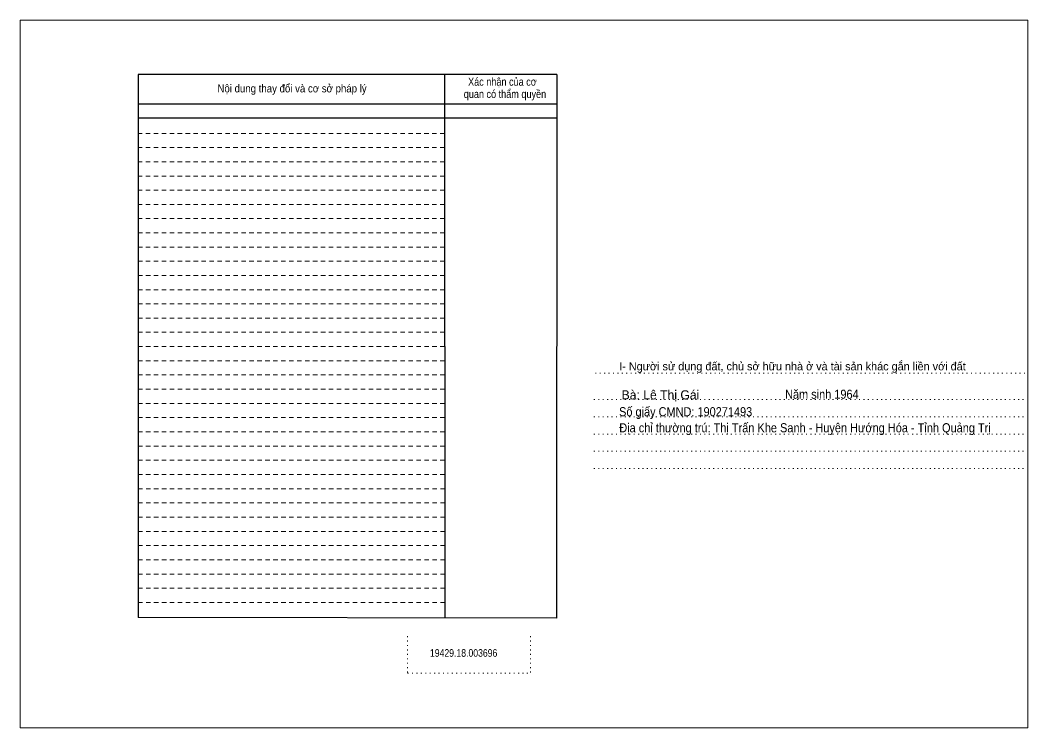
# Model space of a CAD drawing. Header units: metres. Extents: x 551100 to 552438, y 1839250 to 1839432.
# Drawn here: x 551100.4 to 551305.7, y 1839249.9 to 1839393.9 of the extents above; entities that cross this region are included whole.
import ezdxf
from ezdxf.enums import TextEntityAlignment as Align

# ---------------------------------------------------------------- set-up
doc = ezdxf.new("R2010")
doc.units = ezdxf.units.M
doc.header["$LTSCALE"] = 0.6
doc.linetypes.add('DOTTED', pattern=[1.5, 0.3, -1.2])
doc.linetypes.add('SHORT_DASHED', pattern=[2.7, 1.5, -1.2])
for name, color, linetype, lineweight in [('1', 7, 'DOTTED', 13), ('18', 7, 'Continuous', 25), ('2', 7, 'SHORT_DASHED', 13), ('28', 7, 'Continuous', 25)]:
    doc.layers.add(name, color=color, linetype=linetype, lineweight=lineweight)

msp = doc.modelspace()

# ---------------------------------------------------------------- linework, layer by layer
at = {"layer": '1'}
for p, q in [((551217.58, 1839322.03), (551305.64, 1839322.03)), ((551217.29, 1839316.63), (551305.34, 1839316.63)), ((551217.29, 1839313.13), (551305.34, 1839313.13)), ((551217.29, 1839309.63), (551305.34, 1839309.63)), ((551217.29, 1839306.13), (551305.34, 1839306.13)), ((551217.29, 1839302.63), (551305.34, 1839302.63)), ((551179.36, 1839268.49), (551179.36, 1839260.99)), ((551204.34, 1839268.49), (551204.34, 1839260.99)), ((551179.36, 1839260.99), (551204.34, 1839260.99))]:
    msp.add_line(p, q, dxfattribs=at)
at = {"layer": '1', "linetype": 'Continuous'}
for points in [[(551100.45, 1839249.85), (551305.65, 1839249.85), (551305.65, 1839393.85), (551100.45, 1839393.85)], [(551100.45, 1839393.85), (551305.65, 1839393.85), (551305.65, 1839249.85), (551100.45, 1839249.85)], [(551100.45, 1839249.85), (551305.65, 1839249.85), (551305.65, 1839393.85), (551100.45, 1839393.85)]]:
    msp.add_lwpolyline(points, close=True, dxfattribs=at)
at = {"layer": '2', "linetype": 'Continuous', "lineweight": 25}
for p, q in [((551209.72, 1839382.81), (551124.45, 1839382.81)), ((551124.45, 1839382.81), (551124.45, 1839272.29)), ((551186.88, 1839382.81), (551186.91, 1839272.21)), ((551209.72, 1839376.77), (551124.56, 1839376.77)), ((551209.72, 1839373.89), (551124.56, 1839373.89))]:
    msp.add_line(p, q, dxfattribs=at)
at = {"layer": '2'}
for p, q in [((551186.88, 1839370.81), (551124.44, 1839370.81)), ((551186.88, 1839367.93), (551124.44, 1839367.93)), ((551186.88, 1839367.93), (551124.45, 1839367.93)), ((551186.88, 1839365.03), (551124.45, 1839365.03)), ((551186.88, 1839362.13), (551124.45, 1839362.13)), ((551186.88, 1839359.25), (551124.45, 1839359.25)), ((551186.88, 1839356.35), (551124.45, 1839356.35)), ((551186.88, 1839353.47), (551124.45, 1839353.47)), ((551186.89, 1839350.57), (551124.45, 1839350.57)), ((551186.89, 1839347.67), (551124.45, 1839347.67)), ((551186.89, 1839344.79), (551124.45, 1839344.79)), ((551186.9, 1839341.89), (551124.45, 1839341.89)), ((551186.9, 1839338.99), (551124.45, 1839338.99)), ((551186.9, 1839336.11), (551124.45, 1839336.11)), ((551186.9, 1839333.21), (551124.45, 1839333.21)), ((551186.9, 1839330.33), (551124.45, 1839330.33)), ((551186.9, 1839327.43), (551124.45, 1839327.43)), ((551186.9, 1839324.53), (551124.45, 1839324.53)), ((551186.9, 1839321.65), (551124.45, 1839321.65)), ((551186.9, 1839318.75), (551124.45, 1839318.75)), ((551186.9, 1839315.85), (551124.45, 1839315.85)), ((551186.9, 1839312.97), (551124.45, 1839312.97)), ((551186.91, 1839310.07), (551124.45, 1839310.07)), ((551186.91, 1839307.17), (551124.45, 1839307.17)), ((551186.91, 1839304.29), (551124.45, 1839304.29)), ((551186.91, 1839301.39), (551124.45, 1839301.39)), ((551186.92, 1839298.51), (551124.45, 1839298.51)), ((551186.92, 1839295.61), (551124.45, 1839295.61)), ((551186.92, 1839292.71), (551124.45, 1839292.71)), ((551186.92, 1839289.83), (551124.45, 1839289.83)), ((551186.92, 1839286.93), (551124.45, 1839286.93)), ((551186.92, 1839284.03), (551124.45, 1839284.03)), ((551186.92, 1839281.15), (551124.45, 1839281.15)), ((551186.92, 1839278.25), (551124.45, 1839278.25)), ((551186.92, 1839275.37), (551124.45, 1839275.37))]:
    msp.add_line(p, q, dxfattribs=at)
at = {"layer": '2', "linetype": 'Continuous', "lineweight": 25}
msp.add_lwpolyline([(551209.72, 1839382.81), (551209.67, 1839272.17), (551124.45, 1839272.29)], dxfattribs=at)

# ---------------------------------------------------------------- texts
at = {"layer": '18', "width": 0.85}
msp.add_text('19429.18.003696', height=1.55, dxfattribs=at).set_placement((551190.76, 1839264.31), align=Align.CENTER)
at = {"layer": '2'}
for s, width, p in [('Xác nhận của cơ', 0.85, (551198.655, 1839380.51)), ('Xác nhận của cơ', 0.85, (551198.655, 1839380.51)), ('Nội dung thay đổi và cơ sở pháp lý', 0.9, (551155.82, 1839379.15)), ('Nội dung thay đổi và cơ sở pháp lý', 0.9, (551155.82, 1839379.15)), (' quan có thẩm quyền', 0.85, (551198.915, 1839378.01)), (' quan có thẩm quyền', 0.85, (551198.915, 1839378.01))]:
    msp.add_text(s, height=1.63, dxfattribs=dict(at, width=width)).set_placement(p, align=Align.CENTER)
at = {"layer": '28'}
for s, height, p in [('I- Người sử dụng đất, chủ sở hữu nhà ở và tài sản khác gắn liền với đất', 1.653, (551257.715, 1839322.59)), ('Bà: Lê Thị Gái', 1.85, (551230.835, 1839316.68))]:
    msp.add_text(s, height=height, dxfattribs=at).set_placement(p, align=Align.CENTER)
at = {"layer": '28', "width": 0.9}
for s, height, p in [('Năm sinh 1964', 1.85, (551263.705, 1839316.81)), ('Số giấy CMND: 190271493', 1.85, (551235.965, 1839313.25)), ('Địa chỉ thường trú: Thị Trấn Khe Sanh - Huyện Hướng Hóa - Tỉnh Quảng Trị', 1.855, (551260.275, 1839309.98))]:
    msp.add_text(s, height=height, dxfattribs=at).set_placement(p, align=Align.CENTER)

doc.saveas('drawing.dxf')
